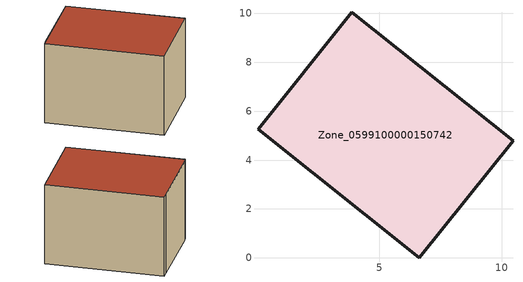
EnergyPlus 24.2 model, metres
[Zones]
Zone_0599100000150742
 floor ground (C_G): 0.2,5.47 3.61,9.73 3.87,10.05 10.46,4.8 6.63,0 0.03,5.26 z0.42
 wall outside (C_F): 0.03,5.26 6.63,0 10.46,4.8 3.87,10.05 3.61,9.73 0.2,5.47 0.03,5.26 z0.42:6.41
 roof outside (C_R): 0.2,5.47 0.03,5.26 6.63,0 10.46,4.8 3.87,10.05 3.61,9.73 z6.41
[BUILDING]
Pand.0599100000150742: North Axis=0; Terrain=City; Loads Convergence Tolerance Value=0.04; Temperature Convergence Tolerance Value=0.4; Solar Distribution=FullExterior; Maximum Number of Warmup Days=25; Minimum Number of Warmup Days=1
[Site:Location]
Rotterdam.The.Hague.AP_ZH_NLD Design_Conditions: Latitude=51.96; Longitude=4.45; Time Zone=1; Elevation=-4.5
[SITE:GROUNDTEMPERATURE:BUILDINGSURFACE]
18, 18, 18, 18, 18, 18, 18, 18, 18, 18, 18, 18
[MATERIAL] Thermal Absorptance=0.9; Solar Absorptance=0.7; Visible Absorptance=0.7
Name | Roughness | Thickness | Conductivity | Density | Specific Heat
G.TI.1946-1964 | MediumSmooth | 0.15 | 1 | 540 | 1210
F.TI.1946-1964 | Rough | 0.3 | 0.857143 | 1920 | 840
R.TI.1946-1964 | MediumRough | 0.2 | 0.277778 | 1500 | 1000
[CONSTRUCTION]
C_G: G.TI.1946-1964
C_F: F.TI.1946-1964
C_R: R.TI.1946-1964
[ZONE]
Zone_0599100000150742: Type=1; Multiplier=1; Ceiling Height=Autocalculate; Volume=Autocalculate; Floor Area=autocalculate; Part of Total Floor Area=Yes
[ZONEINFILTRATION:DESIGNFLOWRATE]
Infil_Zone_0599100000150742: Zone or ZoneList or Space or SpaceList=Zone_0599100000150742; Schedule=AlwaysOn; Design Flow Rate Calculation Method=Flow/Area; Flow Rate per Floor Area=0.003; Constant Term Coefficient=1; Temperature Term Coefficient=0; Velocity Term Coefficient=0; Velocity Squared Term Coefficient=0
[HVACTEMPLATE:ZONE:IDEALLOADSAIRSYSTEM]
Zone_0599100000150742: Maximum Heating Supply Air Temperature=50; Minimum Cooling Supply Air Temperature=13; Maximum Heating Supply Air Humidity Ratio=0.0156; Minimum Cooling Supply Air Humidity Ratio=0.0077; Heating Limit=NoLimit; Cooling Limit=NoLimit; Dehumidification Control Type=ConstantSensibleHeatRatio; Cooling Sensible Heat Ratio=0.7; Dehumidification Setpoint=60; Humidification Control Type=None; Humidification Setpoint=30; Outdoor Air Method=None; Outdoor Air Flow Rate per Person=0.00944; Outdoor Air Flow Rate per Zone Floor Area=0; Outdoor Air Flow Rate per Zone=0; Demand Controlled Ventilation Type=None; Outdoor Air Economizer Type=NoEconomizer; Heat Recovery Type=None; Sensible Heat Recovery Effectiveness=0.7; Latent Heat Recovery Effectiveness=0.65
[ZONECONTROL:THERMOSTAT]
ThermostatControl_Zone_0599100000150742: Zone or ZoneList=Zone_0599100000150742; Control Type Schedule=DualSetpointControlType; Control 1=Thermostat_Zone_0599100000150742; Temperature Difference Between Cutout And Setpoint=0
[THERMOSTATSETPOINT:DUALSETPOINT]
Thermostat_Zone_0599100000150742: Heating Setpoint Temperature Schedule=HeatingSetpoint_Zone_0599100000150742; Cooling Setpoint Temperature Schedule=CoolingSetpoint_Zone_0599100000150742
[SCHEDULE:COMPACT]
HeatingSetpoint_Zone_0599100000150742: Through: 12/31, For: AllDays, Until: 24:00, 21
CoolingSetpoint_Zone_0599100000150742: Through: 12/31, For: AllDays, Until: 24:00, 24
DualSetpointControlType: Through: 12/31, For: AllDays, Until: 24:00, 4
AlwaysOn: Through: 12/31, For: AllDays, Until: 24:00, 1
